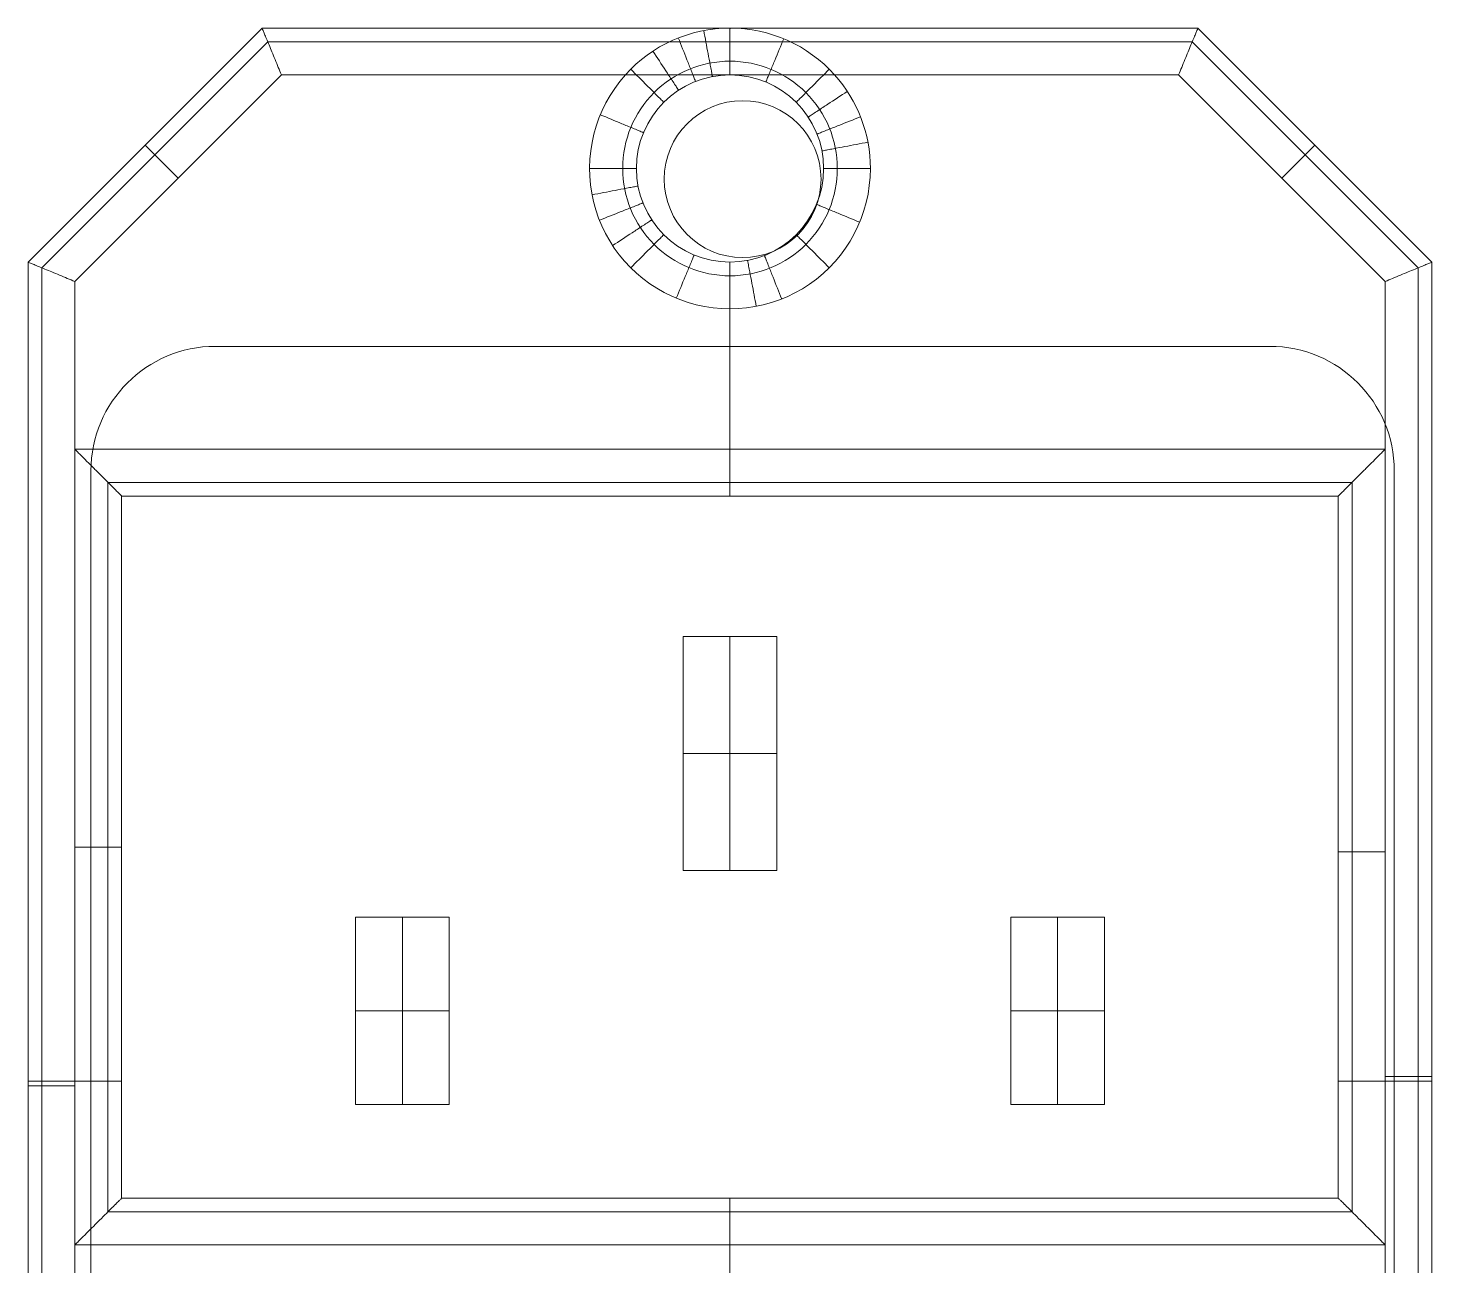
# Model space of a CAD drawing. Header units: inches. Extents: x 25 to 188, y -279 to -12.
# Drawn here: x 59.16 to 65.73, y -220.01 to -214.21 of the extents above; entities that cross this region are included whole.
import ezdxf

# ---------------------------------------------------------------- set-up
doc = ezdxf.new("R2010")
doc.units = ezdxf.units.IN
doc.header["$MEASUREMENT"] = 0
doc.layers.add('back panel', color=7, linetype='Continuous')

# ---------------------------------------------------------------- blocks, each defined once
blk = doc.blocks.new('block 9')
at = {"layer": 'back panel', "color": 7, "lineweight": 18, "true_color": 0xffffff}
for points in [[(60.2541, -214.2144), (59.1589, -215.3096)], [(60.2541, -214.2144), (59.1589, -215.3096)], [(64.6349, -214.2144), (60.2541, -214.2144)], [(64.6349, -214.2144), (60.2541, -214.2144)], [(60.2541, -214.2144), (60.2541, -214.2144)], [(62.4445, -214.4334), (62.4445, -214.2144)], [(62.4445, -214.2144), (62.4445, -214.2144)], [(65.7301, -215.3096), (64.6349, -214.2144)], [(65.7301, -215.3096), (64.6349, -214.2144)], [(64.6349, -214.2144), (64.6349, -214.2144)], [(60.2807, -214.2786), (59.2231, -215.3362)], [(64.6083, -214.2786), (60.2807, -214.2786)], [(65.666, -215.3362), (64.6083, -214.2786)], [(60.3449, -214.4334), (59.378, -215.4003)], [(61.9547, -214.4334), (60.3449, -214.4334)], [(61.9547, -214.4334), (62.9343, -214.4334)], [(62.4445, -214.4334), (62.4445, -214.4334)], [(64.5442, -214.4334), (62.9343, -214.4334)], [(65.5111, -215.4003), (64.5442, -214.4334)], [(62.5036, -214.5541), (62.5036, -214.5541)], [(59.7065, -214.762), (59.7065, -214.762)], [(65.1825, -214.762), (65.1825, -214.762)], [(62.0064, -214.8715), (62.0064, -214.8715)], [(62.8826, -214.8715), (62.8826, -214.8715)], [(62.1364, -214.9213), (62.1364, -214.9213)], [(62.8708, -214.9213), (62.8708, -214.9213)], [(59.1589, -215.3096), (59.1589, -222.9759)], [(59.1589, -215.3096), (59.1589, -215.3096)], [(59.1589, -215.3096), (59.1589, -222.9759)], [(59.2231, -215.3362), (59.2231, -222.9494)], [(62.4445, -216.4048), (62.4445, -215.3096)], [(62.4445, -215.3096), (62.4445, -215.3096)], [(62.5036, -215.2885), (62.5036, -215.2885)], [(65.666, -222.9494), (65.666, -215.3362)], [(65.7301, -222.9759), (65.7301, -215.3096)], [(65.7301, -222.9759), (65.7301, -215.3096)], [(65.7301, -215.3096), (65.7301, -215.3096)], [(59.378, -215.4003), (59.378, -216.1857)], [(65.5111, -216.1857), (65.5111, -215.4003)], [(62.4445, -216.1857), (62.4445, -215.5286)], [(64.9717, -215.704), (60.0355, -215.704)], [(60.0355, -215.704), (64.9717, -215.704)], [(60.0355, -215.704), (60.0355, -215.704)], [(64.9717, -215.704), (60.0355, -215.704)], [(62.5036, -215.704), (62.5036, -215.704)], [(64.9717, -215.704), (64.9717, -215.704)], [(59.6239, -215.8749), (59.6239, -215.8749)], [(65.3833, -215.8749), (65.3833, -215.8749)], [(59.378, -216.1857), (65.5111, -216.1857)], [(59.378, -216.1857), (59.378, -219.9094)], [(65.5111, -219.9094), (65.5111, -216.1857)], [(59.4532, -216.2869), (59.4532, -222.0983)], [(59.4532, -222.0983), (59.4532, -216.2869)], [(59.4532, -216.2869), (59.4532, -216.2869)], [(59.4532, -216.2869), (59.4532, -222.0983)], [(65.554, -222.0983), (65.554, -216.2869)], [(65.554, -216.2869), (65.554, -222.0983)], [(65.554, -216.2869), (65.554, -216.2869)], [(65.554, -222.0983), (65.554, -216.2869)], [(59.5329, -219.7545), (59.5329, -216.3406)], [(59.5329, -216.3406), (65.3562, -216.3406)], [(65.3562, -216.3406), (65.3562, -219.7545)], [(59.597, -219.6903), (59.597, -216.4048)], [(59.597, -216.4048), (65.292, -216.4048)], [(59.597, -219.6903), (59.597, -216.4048)], [(59.597, -216.4048), (59.597, -216.4048)], [(59.597, -216.4048), (65.292, -216.4048)], [(62.4445, -216.4048), (62.4445, -216.4048)], [(65.292, -216.4048), (65.292, -219.6903)], [(65.292, -216.4048), (65.292, -216.4048)], [(65.292, -216.4048), (65.292, -219.6903)], [(62.2255, -217.0619), (62.2255, -218.1571)], [(62.6636, -217.0619), (62.2255, -217.0619)], [(62.6636, -217.0619), (62.2255, -217.0619)], [(62.2255, -217.0619), (62.2255, -217.0619)], [(62.2255, -217.0619), (62.2255, -218.1571)], [(62.2255, -217.0619), (62.6636, -217.0619)], [(62.2255, -218.1571), (62.2255, -217.0619)], [(62.4445, -218.1571), (62.4445, -217.0619)], [(62.4445, -217.0619), (62.4445, -217.0619)], [(62.4445, -218.1571), (62.4445, -217.0619)], [(62.6636, -218.1571), (62.6636, -217.0619)], [(62.6636, -218.1571), (62.6636, -217.0619)], [(62.6636, -217.0619), (62.6636, -217.0619)], [(62.6636, -217.0619), (62.6636, -218.1571)], [(62.2255, -217.6095), (62.6636, -217.6095)], [(62.2255, -217.6095), (62.2255, -217.6095)], [(62.2255, -217.6095), (62.6636, -217.6095)], [(62.6636, -217.6095), (62.6636, -217.6095)], [(59.597, -218.0476), (59.597, -218.0476)], [(65.292, -218.0476), (65.292, -218.0476)], [(62.2255, -218.1571), (62.6636, -218.1571)], [(62.2255, -218.1571), (62.2255, -218.1571)], [(62.2255, -218.1571), (62.6636, -218.1571)], [(62.6636, -218.1571), (62.2255, -218.1571)], [(62.4445, -218.1571), (62.4445, -218.1571)], [(62.6636, -218.1571), (62.6636, -218.1571)], [(60.6922, -218.3761), (60.6922, -219.2523)], [(61.1303, -218.3761), (60.6922, -218.3761)], [(61.1303, -218.3761), (60.6922, -218.3761)], [(60.6922, -218.3761), (60.6922, -218.3761)], [(60.6922, -218.3761), (60.6922, -219.2523)], [(60.6922, -218.3761), (61.1303, -218.3761)], [(60.6922, -219.2523), (60.6922, -218.3761)], [(60.9113, -219.2523), (60.9113, -218.3761)], [(60.9113, -218.3761), (60.9113, -218.3761)], [(60.9113, -219.2523), (60.9113, -218.3761)], [(61.1303, -219.2523), (61.1303, -218.3761)], [(61.1303, -219.2523), (61.1303, -218.3761)], [(61.1303, -218.3761), (61.1303, -218.3761)], [(61.1303, -218.3761), (61.1303, -219.2523)], [(63.7588, -218.3761), (63.7588, -219.2523)], [(64.1968, -218.3761), (63.7588, -218.3761)], [(64.1968, -218.3761), (63.7588, -218.3761)], [(63.7588, -218.3761), (63.7588, -218.3761)], [(63.7588, -218.3761), (63.7588, -219.2523)], [(63.7588, -218.3761), (64.1968, -218.3761)], [(63.7588, -219.2523), (63.7588, -218.3761)], [(63.9778, -219.2523), (63.9778, -218.3761)], [(63.9778, -218.3761), (63.9778, -218.3761)], [(63.9778, -219.2523), (63.9778, -218.3761)], [(64.1968, -219.2523), (64.1968, -218.3761)], [(64.1968, -219.2523), (64.1968, -218.3761)], [(64.1968, -218.3761), (64.1968, -218.3761)], [(64.1968, -218.3761), (64.1968, -219.2523)], [(60.6922, -218.8142), (61.1303, -218.8142)], [(60.6922, -218.8142), (60.6922, -218.8142)], [(60.6922, -218.8142), (61.1303, -218.8142)], [(61.1303, -218.8142), (61.1303, -218.8142)], [(63.7588, -218.8142), (64.1968, -218.8142)], [(63.7588, -218.8142), (63.7588, -218.8142)], [(63.7588, -218.8142), (64.1968, -218.8142)], [(64.1968, -218.8142), (64.1968, -218.8142)], [(59.1589, -219.1428), (59.597, -219.1428)], [(59.1589, -219.1428), (59.1589, -219.1428)], [(65.292, -219.1428), (65.7301, -219.1428)], [(65.7301, -219.1428), (65.7301, -219.1428)], [(59.4532, -219.1926), (59.4532, -219.1926)], [(65.554, -219.1926), (65.554, -219.1926)], [(60.6922, -219.2523), (61.1303, -219.2523)], [(60.6922, -219.2523), (60.6922, -219.2523)], [(60.6922, -219.2523), (61.1303, -219.2523)], [(61.1303, -219.2523), (60.6922, -219.2523)], [(60.9113, -219.2523), (60.9113, -219.2523)], [(61.1303, -219.2523), (61.1303, -219.2523)], [(63.7588, -219.2523), (64.1968, -219.2523)], [(63.7588, -219.2523), (63.7588, -219.2523)], [(63.7588, -219.2523), (64.1968, -219.2523)], [(64.1968, -219.2523), (63.7588, -219.2523)], [(63.9778, -219.2523), (63.9778, -219.2523)], [(64.1968, -219.2523), (64.1968, -219.2523)], [(65.292, -219.6903), (59.597, -219.6903)], [(59.597, -219.6903), (59.597, -219.6903)], [(65.292, -219.6903), (59.597, -219.6903)], [(62.4445, -220.1284), (62.4445, -219.6903)], [(62.4445, -219.6903), (62.4445, -219.6903)], [(65.292, -219.6903), (65.292, -219.6903)], [(65.3562, -219.7545), (59.5329, -219.7545)], [(65.5111, -219.9094), (59.378, -219.9094)], [(59.378, -219.9094), (59.378, -222.8852)], [(62.4445, -220.1284), (62.4445, -219.9094)], [(65.5111, -222.8852), (65.5111, -219.9094)]]:
    blk.add_lwpolyline(points, dxfattribs=at)
for points, knots in [([(60.2541, -214.2144), (60.2541, -214.2144), (60.2545, -214.2154), (60.2553, -214.2173), (60.2562, -214.2193), (60.2574, -214.2224), (60.2591, -214.2264), (60.2609, -214.2307), (60.2631, -214.2361), (60.2657, -214.2424), (60.2685, -214.2489), (60.2716, -214.2565), (60.2751, -214.265), (60.2787, -214.2736), (60.2826, -214.2832), (60.2869, -214.2934), (60.2911, -214.3037), (60.2957, -214.3148), (60.3005, -214.3263), (60.3052, -214.3377), (60.3102, -214.3496), (60.3152, -214.3618), (60.3201, -214.3737), (60.3251, -214.3858), (60.3302, -214.3981), (60.3351, -214.4098), (60.34, -214.4216), (60.3449, -214.4334)], [0, 0, 0, 0, 1, 1, 1, 2, 2, 2, 3, 3, 3, 4, 4, 4, 5, 5, 5, 6, 6, 6, 7, 7, 7, 8, 8, 8, 9, 9, 9, 9]), ([(62.9343, -214.4334), (62.8097, -214.294), (62.6315, -214.2144), (62.4445, -214.2144), (62.2577, -214.2144), (62.0792, -214.2941), (61.9547, -214.4334)], [0, 0, 0, 0, 1, 1, 1, 2, 2, 2, 2]), ([(62.4445, -214.4334), (62.4443, -214.4312), (62.4445, -214.4291), (62.4445, -214.4269), (62.4445, -214.42), (62.4445, -214.413), (62.4445, -214.4061), (62.4445, -214.3969), (62.4445, -214.3878), (62.4445, -214.3787), (62.4445, -214.3604), (62.4445, -214.3422), (62.4445, -214.3239), (62.4445, -214.2874), (62.4445, -214.2509), (62.4445, -214.2144)], [0, 0, 0, 0, 1, 1, 1, 2, 2, 2, 3, 3, 3, 4, 4, 4, 5, 5, 5, 5]), ([(62.4445, -214.2144), (62.4449, -214.2166), (62.4445, -214.2187), (62.4445, -214.2209), (62.4445, -214.2278), (62.4445, -214.2348), (62.4445, -214.2418), (62.4445, -214.2509), (62.4445, -214.26), (62.4445, -214.2691), (62.4445, -214.2874), (62.4445, -214.3056), (62.4445, -214.3239), (62.4445, -214.3604), (62.4445, -214.3969), (62.4445, -214.4334)], [0, 0, 0, 0, 1, 1, 1, 2, 2, 2, 3, 3, 3, 4, 4, 4, 5, 5, 5, 5]), ([(64.5442, -214.4334), (64.5491, -214.4216), (64.554, -214.4098), (64.5588, -214.3981), (64.5639, -214.3858), (64.5689, -214.3737), (64.5739, -214.3618), (64.5789, -214.3496), (64.5838, -214.3377), (64.5885, -214.3263), (64.5933, -214.3148), (64.5979, -214.3037), (64.6022, -214.2934), (64.6064, -214.2832), (64.6104, -214.2736), (64.614, -214.265), (64.6175, -214.2565), (64.6206, -214.2489), (64.6233, -214.2424), (64.6259, -214.2361), (64.6281, -214.2307), (64.6299, -214.2264), (64.6316, -214.2224), (64.6329, -214.2193), (64.6337, -214.2173), (64.6345, -214.2154), (64.6349, -214.2144), (64.6349, -214.2144)], [0, 0, 0, 0, 1, 1, 1, 2, 2, 2, 3, 3, 3, 4, 4, 4, 5, 5, 5, 6, 6, 6, 7, 7, 7, 8, 8, 8, 9, 9, 9, 9]), ([(62.2833, -214.4642), (62.2835, -214.4643), (62.2832, -214.4639), (62.2832, -214.4639), (62.283, -214.4635), (62.2828, -214.4631), (62.2827, -214.4627), (62.2821, -214.4612), (62.2815, -214.4597), (62.2809, -214.4582), (62.2783, -214.4517), (62.2758, -214.4452), (62.2732, -214.4387), (62.2698, -214.4303), (62.2665, -214.4218), (62.2631, -214.4133), (62.2564, -214.3963), (62.2497, -214.3794), (62.243, -214.3624), (62.2295, -214.3284), (62.2161, -214.2945), (62.2026, -214.2605)], [0, 0, 0, 0, 1, 1, 1, 2, 2, 2, 3, 3, 3, 4, 4, 4, 5, 5, 5, 6, 6, 6, 7, 7, 7, 7]), ([(62.3624, -214.4412), (62.3624, -214.4412), (62.3624, -214.4408), (62.3624, -214.4408), (62.3623, -214.4404), (62.3622, -214.4401), (62.3622, -214.4397), (62.3618, -214.4381), (62.3615, -214.4364), (62.3612, -214.4348), (62.3599, -214.428), (62.3586, -214.4211), (62.3573, -214.4143), (62.3556, -214.4053), (62.3539, -214.3964), (62.3522, -214.3874), (62.3488, -214.3695), (62.3453, -214.3516), (62.3419, -214.3336), (62.3351, -214.2978), (62.3283, -214.2619), (62.3214, -214.226)], [0, 0, 0, 0, 1, 1, 1, 2, 2, 2, 3, 3, 3, 4, 4, 4, 5, 5, 5, 6, 6, 6, 7, 7, 7, 7]), ([(62.6122, -214.4668), (62.6123, -214.467), (62.6123, -214.4665), (62.6123, -214.4664), (62.6125, -214.466), (62.6126, -214.4657), (62.6128, -214.4653), (62.6134, -214.4638), (62.614, -214.4623), (62.6147, -214.4608), (62.6173, -214.4543), (62.62, -214.4479), (62.6227, -214.4415), (62.6261, -214.433), (62.6296, -214.4246), (62.6331, -214.4162), (62.6401, -214.3993), (62.6471, -214.3824), (62.6541, -214.3656), (62.6681, -214.3318), (62.682, -214.2981), (62.696, -214.2644)], [0, 0, 0, 0, 1, 1, 1, 2, 2, 2, 3, 3, 3, 4, 4, 4, 5, 5, 5, 6, 6, 6, 7, 7, 7, 7]), ([(62.204, -214.5054), (62.2039, -214.5048), (62.2035, -214.5045), (62.2032, -214.5041), (62.2023, -214.5027), (62.2014, -214.5013), (62.2005, -214.4999), (62.1966, -214.4941), (62.1928, -214.4883), (62.189, -214.4825), (62.184, -214.4749), (62.179, -214.4672), (62.174, -214.4596), (62.1639, -214.4443), (62.1539, -214.4291), (62.1439, -214.4138), (62.1238, -214.3833), (62.1038, -214.3528), (62.0838, -214.3223)], [0, 0, 0, 0, 1, 1, 1, 2, 2, 2, 3, 3, 3, 4, 4, 4, 5, 5, 5, 6, 6, 6, 6]), ([(62.9468, -214.8715), (62.9468, -215.0047), (62.8938, -215.1325), (62.7997, -215.2267), (62.7055, -215.3208), (62.5778, -215.3738), (62.4445, -215.3738), (62.3113, -215.3738), (62.1836, -215.3208), (62.0894, -215.2267), (61.9952, -215.1325), (61.9423, -215.0046), (61.9423, -214.8715), (61.9423, -214.7383), (61.9952, -214.6106), (62.0894, -214.5164), (62.1835, -214.4222), (62.3114, -214.3692), (62.4445, -214.3693), (62.5778, -214.3693), (62.7054, -214.4222), (62.7997, -214.5164), (62.8938, -214.6105), (62.9468, -214.7384), (62.9468, -214.8715)], [0, 0, 0, 0, 1, 1, 1, 2, 2, 2, 3, 3, 3, 4, 4, 4, 5, 5, 5, 6, 6, 6, 7, 7, 7, 8, 8, 8, 8]), ([(62.1348, -214.5617), (62.1341, -214.5616), (62.134, -214.561), (62.1336, -214.5606), (62.1325, -214.5595), (62.1313, -214.5583), (62.1302, -214.5571), (62.1253, -214.5522), (62.1203, -214.5473), (62.1154, -214.5424), (62.1089, -214.5359), (62.1025, -214.5295), (62.096, -214.523), (62.0831, -214.5101), (62.0702, -214.4972), (62.0573, -214.4843), (62.0315, -214.4585), (62.0057, -214.4327), (61.9799, -214.4068)], [0, 0, 0, 0, 1, 1, 1, 2, 2, 2, 3, 3, 3, 4, 4, 4, 5, 5, 5, 6, 6, 6, 6]), ([(62.7543, -214.5617), (62.7545, -214.5612), (62.755, -214.561), (62.7554, -214.5606), (62.7566, -214.5595), (62.7577, -214.5583), (62.7589, -214.5571), (62.7638, -214.5522), (62.7687, -214.5473), (62.7737, -214.5424), (62.7801, -214.5359), (62.7866, -214.5295), (62.793, -214.523), (62.8059, -214.5101), (62.8188, -214.4972), (62.8317, -214.4843), (62.8576, -214.4585), (62.8834, -214.4327), (62.9092, -214.4068)], [0, 0, 0, 0, 1, 1, 1, 2, 2, 2, 3, 3, 3, 4, 4, 4, 5, 5, 5, 6, 6, 6, 6]), ([(63.1016, -214.8715), (63.1018, -215.0877), (62.9951, -215.2902), (62.8171, -215.4127), (62.639, -215.5354), (62.4121, -215.5625), (62.21, -215.4854), (62.008, -215.4083), (61.8569, -215.2366), (61.806, -215.0265), (61.755, -214.8163), (61.8106, -214.5947), (61.9547, -214.4334)], [0, 0, 0, 0, 1, 1, 1, 2, 2, 2, 3, 3, 3, 4, 4, 4, 4]), ([(62.8826, -214.8715), (62.8826, -215.1135), (62.6865, -215.3096), (62.4445, -215.3096), (62.2026, -215.3096), (62.0064, -215.1135), (62.0064, -214.8715), (62.0064, -214.6296), (62.2026, -214.4334), (62.4445, -214.4334), (62.6865, -214.4334), (62.8826, -214.6296), (62.8826, -214.8715)], [0, 0, 0, 0, 1, 1, 1, 2, 2, 2, 3, 3, 3, 4, 4, 4, 4]), ([(62.8826, -214.8715), (62.8826, -215.1135), (62.6865, -215.3096), (62.4445, -215.3096), (62.2026, -215.3096), (62.0064, -215.1135), (62.0064, -214.8715), (62.0064, -214.6296), (62.2026, -214.4334), (62.4445, -214.4334), (62.6865, -214.4334), (62.8826, -214.6296), (62.8826, -214.8715)], [0, 0, 0, 0, 1, 1, 1, 2, 2, 2, 3, 3, 3, 4, 4, 4, 4]), ([(62.8107, -214.631), (62.8126, -214.63), (62.8143, -214.6286), (62.8161, -214.6274), (62.8219, -214.6236), (62.8277, -214.6198), (62.8336, -214.616), (62.8412, -214.611), (62.8488, -214.606), (62.8564, -214.601), (62.8717, -214.5909), (62.887, -214.5809), (62.9022, -214.5709), (62.9327, -214.5508), (62.9632, -214.5308), (62.9937, -214.5108)], [0, 0, 0, 0, 1, 1, 1, 2, 2, 2, 3, 3, 3, 4, 4, 4, 5, 5, 5, 5]), ([(62.5036, -214.5541), (62.3012, -214.5541), (62.1364, -214.7188), (62.1364, -214.9213), (62.1364, -215.1237), (62.3012, -215.2885), (62.5036, -215.2885), (62.7061, -215.2885), (62.8708, -215.1237), (62.8708, -214.9213), (62.8708, -214.7188), (62.7061, -214.5541), (62.5036, -214.5541)], [0, 0, 0, 0, 1, 1, 1, 2, 2, 2, 3, 3, 3, 4, 4, 4, 4]), ([(62.5036, -214.5541), (62.7061, -214.5541), (62.8708, -214.7188), (62.8708, -214.9213), (62.8708, -215.1237), (62.7061, -215.2885), (62.5036, -215.2885), (62.3012, -215.2885), (62.1364, -215.1237), (62.1364, -214.9213), (62.1364, -214.7188), (62.3012, -214.5541), (62.5036, -214.5541)], [0, 0, 0, 0, 1, 1, 1, 2, 2, 2, 3, 3, 3, 4, 4, 4, 4]), ([(62.5036, -214.5541), (62.3012, -214.5541), (62.1364, -214.7188), (62.1364, -214.9213), (62.1364, -215.1237), (62.3012, -215.2885), (62.5036, -215.2885), (62.7061, -215.2885), (62.8708, -215.1237), (62.8708, -214.9213), (62.8708, -214.7188), (62.7061, -214.5541), (62.5036, -214.5541)], [0, 0, 0, 0, 1, 1, 1, 2, 2, 2, 3, 3, 3, 4, 4, 4, 4]), ([(62.0398, -214.7038), (62.0398, -214.7038), (62.0394, -214.7037), (62.0394, -214.7037), (62.0391, -214.7036), (62.0387, -214.7034), (62.0383, -214.7032), (62.0368, -214.7026), (62.0353, -214.702), (62.0338, -214.7014), (62.0274, -214.6987), (62.0209, -214.696), (62.0145, -214.6934), (62.0061, -214.6899), (61.9976, -214.6864), (61.9892, -214.6829), (61.9723, -214.6759), (61.9555, -214.6689), (61.9386, -214.662), (61.9049, -214.648), (61.8711, -214.634), (61.8374, -214.62)], [0, 0, 0, 0, 1, 1, 1, 2, 2, 2, 3, 3, 3, 4, 4, 4, 5, 5, 5, 6, 6, 6, 7, 7, 7, 7]), ([(62.8519, -214.7102), (62.851, -214.7108), (62.8528, -214.7099), (62.8533, -214.7097), (62.8548, -214.7091), (62.8563, -214.7085), (62.8579, -214.7079), (62.8644, -214.7053), (62.8708, -214.7027), (62.8773, -214.7002), (62.8858, -214.6968), (62.8943, -214.6935), (62.9028, -214.6901), (62.9197, -214.6834), (62.9367, -214.6766), (62.9537, -214.6699), (62.9876, -214.6565), (63.0216, -214.6431), (63.0555, -214.6296)], [0, 0, 0, 0, 1, 1, 1, 2, 2, 2, 3, 3, 3, 4, 4, 4, 5, 5, 5, 6, 6, 6, 6]), ([(59.7065, -214.762), (59.7066, -214.7617), (59.7067, -214.7622), (59.7068, -214.7623), (59.7071, -214.7625), (59.7074, -214.7628), (59.7077, -214.7631), (59.7088, -214.7642), (59.71, -214.7654), (59.7111, -214.7666), (59.7161, -214.7715), (59.721, -214.7764), (59.7259, -214.7813), (59.7323, -214.7878), (59.7388, -214.7943), (59.7453, -214.8007), (59.7582, -214.8136), (59.7711, -214.8265), (59.784, -214.8394), (59.8098, -214.8652), (59.8356, -214.891), (59.8614, -214.9169)], [0, 0, 0, 0, 1, 1, 1, 2, 2, 2, 3, 3, 3, 4, 4, 4, 5, 5, 5, 6, 6, 6, 7, 7, 7, 7]), ([(62.8748, -214.7894), (62.8753, -214.789), (62.8759, -214.7892), (62.8764, -214.7891), (62.878, -214.7888), (62.8796, -214.7885), (62.8812, -214.7882), (62.888, -214.7869), (62.8949, -214.7856), (62.9017, -214.7843), (62.9107, -214.7826), (62.9197, -214.7809), (62.9286, -214.7792), (62.9466, -214.7758), (62.9645, -214.7723), (62.9824, -214.7689), (63.0183, -214.7621), (63.0541, -214.7552), (63.09, -214.7484)], [0, 0, 0, 0, 1, 1, 1, 2, 2, 2, 3, 3, 3, 4, 4, 4, 5, 5, 5, 6, 6, 6, 6]), ([(65.1825, -214.762), (65.1825, -214.7617), (65.1823, -214.7622), (65.1823, -214.7622), (65.182, -214.7625), (65.1817, -214.7628), (65.1814, -214.7631), (65.1802, -214.7642), (65.1791, -214.7654), (65.1779, -214.7666), (65.173, -214.7715), (65.1681, -214.7764), (65.1631, -214.7813), (65.1567, -214.7878), (65.1502, -214.7943), (65.1438, -214.8007), (65.1309, -214.8136), (65.118, -214.8265), (65.1051, -214.8394), (65.0792, -214.8652), (65.0534, -214.8911), (65.0276, -214.9169)], [0, 0, 0, 0, 1, 1, 1, 2, 2, 2, 3, 3, 3, 4, 4, 4, 5, 5, 5, 6, 6, 6, 7, 7, 7, 7]), ([(62.0064, -214.8715), (62.0043, -214.8717), (62.0021, -214.8715), (62, -214.8715), (61.993, -214.8715), (61.986, -214.8715), (61.9791, -214.8715), (61.9699, -214.8715), (61.9608, -214.8715), (61.9517, -214.8715), (61.9334, -214.8715), (61.9152, -214.8715), (61.8969, -214.8715), (61.8604, -214.8715), (61.8239, -214.8715), (61.7874, -214.8715)], [0, 0, 0, 0, 1, 1, 1, 2, 2, 2, 3, 3, 3, 4, 4, 4, 5, 5, 5, 5]), ([(62.8826, -214.8715), (62.8829, -214.8711), (62.8839, -214.8715), (62.8839, -214.8715), (62.8858, -214.8715), (62.8874, -214.8715), (62.8891, -214.8715), (62.896, -214.8715), (62.903, -214.8715), (62.91, -214.8715), (62.9191, -214.8715), (62.9282, -214.8715), (62.9374, -214.8715), (62.9556, -214.8715), (62.9738, -214.8715), (62.9921, -214.8715), (63.0286, -214.8715), (63.0651, -214.8715), (63.1016, -214.8715)], [0, 0, 0, 0, 1, 1, 1, 2, 2, 2, 3, 3, 3, 4, 4, 4, 5, 5, 5, 6, 6, 6, 6]), ([(62.0142, -214.9536), (62.0151, -214.953), (62.0132, -214.9538), (62.0127, -214.9539), (62.0111, -214.9542), (62.0095, -214.9545), (62.0078, -214.9548), (62.001, -214.9561), (61.9942, -214.9574), (61.9873, -214.9587), (61.9784, -214.9604), (61.9694, -214.9621), (61.9604, -214.9638), (61.9425, -214.9673), (61.9246, -214.9707), (61.9066, -214.9741), (61.8708, -214.981), (61.8349, -214.9878), (61.7991, -214.9946)], [0, 0, 0, 0, 1, 1, 1, 2, 2, 2, 3, 3, 3, 4, 4, 4, 5, 5, 5, 6, 6, 6, 6]), ([(62.0372, -215.0328), (62.0368, -215.0332), (62.0363, -215.0331), (62.0358, -215.0333), (62.0342, -215.0339), (62.0327, -215.0345), (62.0312, -215.0351), (62.0247, -215.0377), (62.0182, -215.0403), (62.0118, -215.0428), (62.0033, -215.0462), (61.9948, -215.0496), (61.9863, -215.0529), (61.9693, -215.0596), (61.9524, -215.0663), (61.9354, -215.0731), (61.9014, -215.0865), (61.8675, -215.1), (61.8335, -215.1134)], [0, 0, 0, 0, 1, 1, 1, 2, 2, 2, 3, 3, 3, 4, 4, 4, 5, 5, 5, 6, 6, 6, 6]), ([(62.8493, -215.0392), (62.8486, -215.0384), (62.8502, -215.0395), (62.8507, -215.0397), (62.8522, -215.0404), (62.8537, -215.041), (62.8553, -215.0416), (62.8617, -215.0443), (62.8681, -215.047), (62.8746, -215.0496), (62.883, -215.0531), (62.8914, -215.0566), (62.8999, -215.0601), (62.9167, -215.0671), (62.9336, -215.0741), (62.9504, -215.0811), (62.9842, -215.095), (63.0179, -215.109), (63.0516, -215.123)], [0, 0, 0, 0, 1, 1, 1, 2, 2, 2, 3, 3, 3, 4, 4, 4, 5, 5, 5, 6, 6, 6, 6]), ([(62.0784, -215.112), (62.0784, -215.112), (62.0782, -215.1121), (62.0781, -215.1122), (62.0777, -215.1124), (62.0774, -215.1127), (62.0771, -215.1129), (62.0757, -215.1138), (62.0743, -215.1147), (62.073, -215.1156), (62.0672, -215.1194), (62.0613, -215.1232), (62.0555, -215.127), (62.0479, -215.132), (62.0402, -215.137), (62.0326, -215.1421), (62.0174, -215.1521), (62.0021, -215.1621), (61.9869, -215.1721), (61.9563, -215.1922), (61.9258, -215.2122), (61.8953, -215.2323)], [0, 0, 0, 0, 1, 1, 1, 2, 2, 2, 3, 3, 3, 4, 4, 4, 5, 5, 5, 6, 6, 6, 7, 7, 7, 7]), ([(62.1348, -215.1813), (62.1345, -215.1818), (62.134, -215.182), (62.1336, -215.1824), (62.1325, -215.1836), (62.1313, -215.1847), (62.1302, -215.1859), (62.1253, -215.1908), (62.1203, -215.1957), (62.1154, -215.2006), (62.1089, -215.2071), (62.1025, -215.2135), (62.096, -215.22), (62.0831, -215.2329), (62.0702, -215.2458), (62.0573, -215.2587), (62.0315, -215.2845), (62.0057, -215.3104), (61.9799, -215.3362)], [0, 0, 0, 0, 1, 1, 1, 2, 2, 2, 3, 3, 3, 4, 4, 4, 5, 5, 5, 6, 6, 6, 6]), ([(62.7543, -215.1813), (62.7557, -215.183), (62.7574, -215.1843), (62.7589, -215.1859), (62.7638, -215.1908), (62.7687, -215.1957), (62.7736, -215.2006), (62.7801, -215.2071), (62.7866, -215.2135), (62.793, -215.22), (62.8059, -215.2329), (62.8188, -215.2458), (62.8318, -215.2587), (62.8576, -215.2845), (62.8834, -215.3104), (62.9092, -215.3362)], [0, 0, 0, 0, 1, 1, 1, 2, 2, 2, 3, 3, 3, 4, 4, 4, 5, 5, 5, 5]), ([(59.1589, -215.3096), (59.1589, -215.3096), (59.1599, -215.31), (59.1618, -215.3108), (59.1638, -215.3116), (59.1669, -215.3129), (59.171, -215.3146), (59.1753, -215.3163), (59.1806, -215.3186), (59.1869, -215.3212), (59.1935, -215.3239), (59.2011, -215.327), (59.2095, -215.3305), (59.2182, -215.3341), (59.2277, -215.3381), (59.238, -215.3423), (59.2483, -215.3466), (59.2593, -215.3512), (59.2709, -215.3559), (59.2823, -215.3607), (59.2942, -215.3656), (59.3064, -215.3707), (59.3182, -215.3756), (59.3304, -215.3806), (59.3426, -215.3857), (59.3543, -215.3905), (59.3662, -215.3954), (59.378, -215.4003)], [0, 0, 0, 0, 1, 1, 1, 2, 2, 2, 3, 3, 3, 4, 4, 4, 5, 5, 5, 6, 6, 6, 7, 7, 7, 8, 8, 8, 9, 9, 9, 9]), ([(62.2769, -215.2762), (62.2771, -215.2752), (62.2765, -215.2772), (62.2763, -215.2777), (62.2756, -215.2792), (62.275, -215.2807), (62.2744, -215.2822), (62.2717, -215.2887), (62.2691, -215.2951), (62.2664, -215.3015), (62.2629, -215.31), (62.2594, -215.3184), (62.2559, -215.3268), (62.249, -215.3437), (62.242, -215.3606), (62.235, -215.3774), (62.221, -215.4111), (62.207, -215.4449), (62.1931, -215.4786)], [0, 0, 0, 0, 1, 1, 1, 2, 2, 2, 3, 3, 3, 4, 4, 4, 5, 5, 5, 6, 6, 6, 6]), ([(62.4445, -215.3096), (62.4444, -215.3101), (62.4445, -215.3106), (62.4445, -215.3112), (62.4445, -215.3128), (62.4445, -215.3144), (62.4445, -215.3161), (62.4445, -215.323), (62.4445, -215.33), (62.4445, -215.337), (62.4445, -215.3461), (62.4445, -215.3552), (62.4445, -215.3643), (62.4445, -215.3826), (62.4445, -215.4008), (62.4445, -215.4191), (62.4445, -215.4556), (62.4445, -215.4921), (62.4445, -215.5286)], [0, 0, 0, 0, 1, 1, 1, 2, 2, 2, 3, 3, 3, 4, 4, 4, 5, 5, 5, 6, 6, 6, 6]), ([(62.5266, -215.3018), (62.528, -215.3108), (62.53, -215.3197), (62.5317, -215.3287), (62.5335, -215.3377), (62.5351, -215.3466), (62.5369, -215.3556), (62.5403, -215.3735), (62.5437, -215.3914), (62.5471, -215.4094), (62.554, -215.4452), (62.5608, -215.4811), (62.5676, -215.517)], [0, 0, 0, 0, 1, 1, 1, 2, 2, 2, 3, 3, 3, 4, 4, 4, 4]), ([(62.6058, -215.2788), (62.6058, -215.2788), (62.6059, -215.2792), (62.6059, -215.2792), (62.6061, -215.2796), (62.6062, -215.2799), (62.6064, -215.2803), (62.607, -215.2818), (62.6076, -215.2833), (62.6082, -215.2849), (62.6107, -215.2913), (62.6133, -215.2978), (62.6159, -215.3043), (62.6192, -215.3128), (62.6226, -215.3213), (62.6259, -215.3298), (62.6327, -215.3467), (62.6394, -215.3637), (62.6461, -215.3806), (62.6595, -215.4146), (62.673, -215.4485), (62.6864, -215.4825)], [0, 0, 0, 0, 1, 1, 1, 2, 2, 2, 3, 3, 3, 4, 4, 4, 5, 5, 5, 6, 6, 6, 7, 7, 7, 7]), ([(65.5111, -215.4003), (65.5229, -215.3954), (65.5347, -215.3905), (65.5464, -215.3857), (65.5587, -215.3806), (65.5708, -215.3756), (65.5827, -215.3707), (65.5949, -215.3656), (65.6068, -215.3607), (65.6182, -215.3559), (65.6297, -215.3512), (65.6408, -215.3466), (65.6511, -215.3423), (65.6613, -215.3381), (65.6709, -215.3341), (65.6795, -215.3305), (65.688, -215.327), (65.6956, -215.3239), (65.7021, -215.3212), (65.7084, -215.3186), (65.7138, -215.3163), (65.7181, -215.3146), (65.7221, -215.3129), (65.7252, -215.3116), (65.7272, -215.3108), (65.7291, -215.31), (65.7301, -215.3096), (65.7301, -215.3096)], [0, 0, 0, 0, 1, 1, 1, 2, 2, 2, 3, 3, 3, 4, 4, 4, 5, 5, 5, 6, 6, 6, 7, 7, 7, 8, 8, 8, 9, 9, 9, 9]), ([(59.597, -216.4048), (59.597, -216.4048), (59.596, -216.4038), (59.5941, -216.4019), (59.5921, -216.3999), (59.589, -216.3967), (59.585, -216.3928), (59.5806, -216.3884), (59.5752, -216.383), (59.569, -216.3768), (59.5623, -216.3701), (59.5547, -216.3624), (59.5464, -216.3542), (59.5376, -216.3453), (59.528, -216.3358), (59.518, -216.3257), (59.5075, -216.3152), (59.4964, -216.3042), (59.4851, -216.2929), (59.4736, -216.2813), (59.4617, -216.2694), (59.4496, -216.2573), (59.4377, -216.2454), (59.4255, -216.2333), (59.4133, -216.2211), (59.4016, -216.2093), (59.3898, -216.1975), (59.378, -216.1857)], [0, 0, 0, 0, 1, 1, 1, 2, 2, 2, 3, 3, 3, 4, 4, 4, 5, 5, 5, 6, 6, 6, 7, 7, 7, 8, 8, 8, 9, 9, 9, 9]), ([(62.4445, -216.4048), (62.4443, -216.4058), (62.4445, -216.4037), (62.4445, -216.4032), (62.4445, -216.4016), (62.4445, -216.3999), (62.4445, -216.3983), (62.4445, -216.3913), (62.4445, -216.3844), (62.4445, -216.3774), (62.4445, -216.3683), (62.4445, -216.3592), (62.4445, -216.35), (62.4445, -216.3318), (62.4445, -216.3135), (62.4445, -216.2953), (62.4445, -216.2588), (62.4445, -216.2223), (62.4445, -216.1857)], [0, 0, 0, 0, 1, 1, 1, 2, 2, 2, 3, 3, 3, 4, 4, 4, 5, 5, 5, 6, 6, 6, 6]), ([(65.5111, -216.1857), (65.4993, -216.1975), (65.4874, -216.2093), (65.4757, -216.2211), (65.4635, -216.2333), (65.4514, -216.2454), (65.4395, -216.2573), (65.4274, -216.2694), (65.4155, -216.2813), (65.4039, -216.2929), (65.3926, -216.3042), (65.3816, -216.3152), (65.3711, -216.3257), (65.3611, -216.3358), (65.3515, -216.3453), (65.3426, -216.3542), (65.3344, -216.3624), (65.3267, -216.3701), (65.32, -216.3768), (65.3138, -216.383), (65.3084, -216.3884), (65.3041, -216.3928), (65.3001, -216.3967), (65.2969, -216.3999), (65.2949, -216.4019), (65.293, -216.4038), (65.292, -216.4048), (65.292, -216.4048)], [0, 0, 0, 0, 1, 1, 1, 2, 2, 2, 3, 3, 3, 4, 4, 4, 5, 5, 5, 6, 6, 6, 7, 7, 7, 8, 8, 8, 9, 9, 9, 9]), ([(59.597, -218.0476), (59.5979, -218.0481), (59.596, -218.0476), (59.5955, -218.0476), (59.5938, -218.0476), (59.5922, -218.0476), (59.5905, -218.0476), (59.5836, -218.0476), (59.5766, -218.0476), (59.5697, -218.0476), (59.5605, -218.0476), (59.5514, -218.0476), (59.5423, -218.0476), (59.524, -218.0476), (59.5058, -218.0476), (59.4875, -218.0476), (59.451, -218.0476), (59.4145, -218.0476), (59.378, -218.0476)], [0, 0, 0, 0, 1, 1, 1, 2, 2, 2, 3, 3, 3, 4, 4, 4, 5, 5, 5, 6, 6, 6, 6]), ([(65.292, -218.0695), (65.2926, -218.0698), (65.2931, -218.0695), (65.2936, -218.0695), (65.2952, -218.0695), (65.2969, -218.0695), (65.2985, -218.0695), (65.3055, -218.0695), (65.3124, -218.0695), (65.3194, -218.0695), (65.3285, -218.0695), (65.3377, -218.0695), (65.3468, -218.0695), (65.365, -218.0695), (65.3833, -218.0695), (65.4015, -218.0695), (65.438, -218.0695), (65.4746, -218.0695), (65.5111, -218.0695)], [0, 0, 0, 0, 1, 1, 1, 2, 2, 2, 3, 3, 3, 4, 4, 4, 5, 5, 5, 6, 6, 6, 6]), ([(65.7301, -219.1209), (65.7302, -219.1206), (65.7298, -219.1209), (65.7297, -219.1209), (65.7293, -219.1209), (65.7289, -219.1209), (65.7286, -219.1209), (65.7269, -219.1209), (65.7253, -219.1209), (65.7236, -219.1209), (65.7167, -219.1209), (65.7097, -219.1209), (65.7027, -219.1209), (65.6936, -219.1209), (65.6845, -219.1209), (65.6754, -219.1209), (65.6571, -219.1209), (65.6389, -219.1209), (65.6206, -219.1209), (65.5841, -219.1209), (65.5476, -219.1209), (65.5111, -219.1209)], [0, 0, 0, 0, 1, 1, 1, 2, 2, 2, 3, 3, 3, 4, 4, 4, 5, 5, 5, 6, 6, 6, 7, 7, 7, 7]), ([(59.1589, -219.1647), (59.1592, -219.1643), (59.1602, -219.1647), (59.1605, -219.1647), (59.1622, -219.1647), (59.1638, -219.1647), (59.1654, -219.1647), (59.1724, -219.1647), (59.1794, -219.1647), (59.1863, -219.1647), (59.1955, -219.1647), (59.2046, -219.1647), (59.2137, -219.1647), (59.2319, -219.1647), (59.2502, -219.1647), (59.2684, -219.1647), (59.305, -219.1647), (59.3415, -219.1647), (59.378, -219.1647)], [0, 0, 0, 0, 1, 1, 1, 2, 2, 2, 3, 3, 3, 4, 4, 4, 5, 5, 5, 6, 6, 6, 6]), ([(59.378, -219.9094), (59.3898, -219.8976), (59.4016, -219.8858), (59.4133, -219.874), (59.4255, -219.8618), (59.4377, -219.8497), (59.4496, -219.8378), (59.4617, -219.8257), (59.4736, -219.8138), (59.4851, -219.8023), (59.4964, -219.7909), (59.5075, -219.7799), (59.518, -219.7694), (59.528, -219.7594), (59.5376, -219.7498), (59.5464, -219.7409), (59.5547, -219.7327), (59.5623, -219.7251), (59.569, -219.7183), (59.5752, -219.7122), (59.5806, -219.7068), (59.585, -219.7024), (59.589, -219.6984), (59.5921, -219.6953), (59.5941, -219.6932), (59.596, -219.6913), (59.597, -219.6903), (59.597, -219.6903)], [0, 0, 0, 0, 1, 1, 1, 2, 2, 2, 3, 3, 3, 4, 4, 4, 5, 5, 5, 6, 6, 6, 7, 7, 7, 8, 8, 8, 9, 9, 9, 9]), ([(62.4445, -219.6903), (62.4447, -219.6905), (62.4445, -219.6906), (62.4445, -219.6906), (62.4445, -219.6911), (62.4445, -219.6915), (62.4445, -219.6919), (62.4445, -219.6936), (62.4445, -219.6952), (62.4445, -219.6968), (62.4445, -219.7038), (62.4445, -219.7108), (62.4445, -219.7177), (62.4445, -219.7269), (62.4445, -219.736), (62.4445, -219.7451), (62.4445, -219.7634), (62.4445, -219.7816), (62.4445, -219.7998), (62.4445, -219.8364), (62.4445, -219.8729), (62.4445, -219.9094)], [0, 0, 0, 0, 1, 1, 1, 2, 2, 2, 3, 3, 3, 4, 4, 4, 5, 5, 5, 6, 6, 6, 7, 7, 7, 7]), ([(65.5111, -219.9094), (65.4993, -219.8976), (65.4874, -219.8858), (65.4757, -219.874), (65.4635, -219.8618), (65.4514, -219.8497), (65.4395, -219.8378), (65.4274, -219.8257), (65.4155, -219.8138), (65.4039, -219.8023), (65.3926, -219.7909), (65.3816, -219.7799), (65.3711, -219.7694), (65.3611, -219.7594), (65.3515, -219.7498), (65.3426, -219.7409), (65.3344, -219.7327), (65.3267, -219.7251), (65.32, -219.7183), (65.3138, -219.7122), (65.3084, -219.7068), (65.3041, -219.7024), (65.3001, -219.6984), (65.2969, -219.6953), (65.2949, -219.6932), (65.293, -219.6913), (65.292, -219.6903), (65.292, -219.6903)], [0, 0, 0, 0, 1, 1, 1, 2, 2, 2, 3, 3, 3, 4, 4, 4, 5, 5, 5, 6, 6, 6, 7, 7, 7, 8, 8, 8, 9, 9, 9, 9])]:
    blk.add_open_spline(points, degree=3, knots=knots, dxfattribs=at)
for points in [[(62.9343, -214.4334), (63.0421, -214.5539), (63.1017, -214.7098), (63.1016, -214.8715)], [(60.0355, -215.704), (59.7144, -215.704), (59.4532, -215.9655), (59.4532, -216.2869)], [(59.4532, -216.2869), (59.4532, -215.9655), (59.7144, -215.704), (60.0355, -215.704)], [(60.0355, -215.704), (59.7144, -215.704), (59.4532, -215.9655), (59.4532, -216.2869)], [(65.554, -216.2869), (65.554, -215.9655), (65.2928, -215.704), (64.9717, -215.704)], [(64.9717, -215.704), (65.2928, -215.704), (65.554, -215.9655), (65.554, -216.2869)], [(65.554, -216.2869), (65.554, -215.9655), (65.2928, -215.704), (64.9717, -215.704)]]:
    blk.add_open_spline(points, degree=3, dxfattribs=at)
blk = doc.blocks.new('block 8')
at = {"layer": 'back panel'}
blk.add_blockref('block 9', (0, 0), dxfattribs=at)

msp = doc.modelspace()

# ---------------------------------------------------------------- block references
at = {"layer": 'back panel'}
msp.add_blockref('block 8', (0, 0), dxfattribs=at)

doc.saveas('drawing.dxf')
